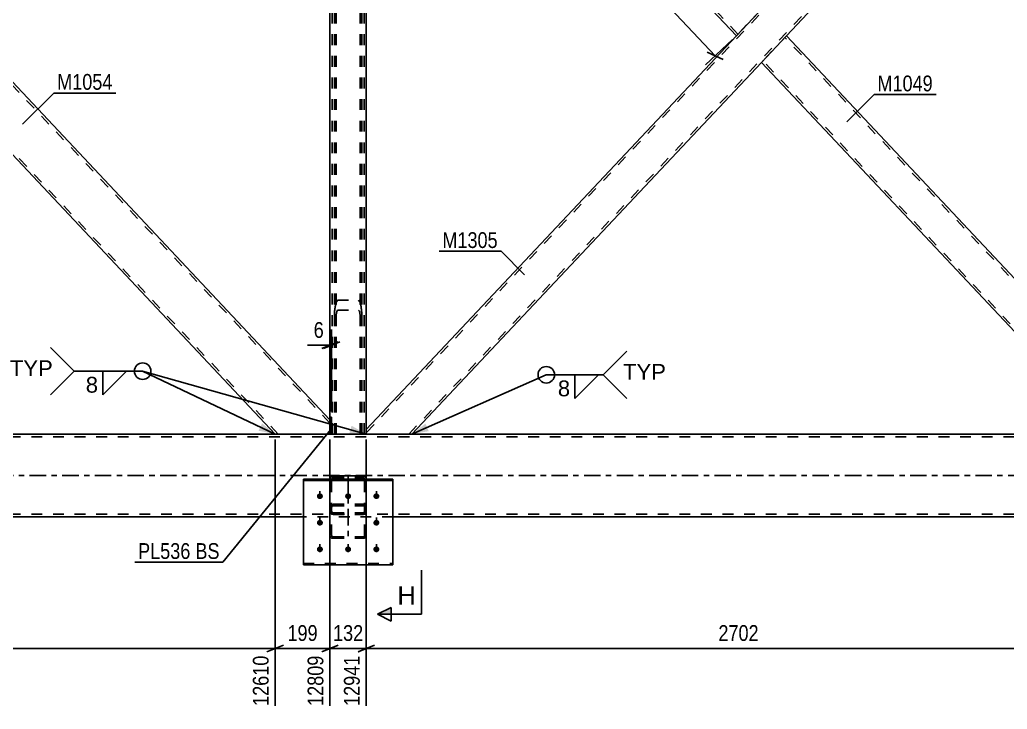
# Model space of a CAD drawing. Header units: millimetres. Extents: x -188 to 1001, y -654 to 187.
# Drawn here: x 484.2 to 663.4, y -201.9 to -76.8 of the extents above; entities that cross this region are included whole.
import ezdxf

# ---------------------------------------------------------------- set-up
doc = ezdxf.new("R2010")
doc.units = ezdxf.units.MM
doc.linetypes.add('DXK_LINE_DOT2', pattern=[3.9198, 1.9599, -1.9599])
doc.linetypes.add('DXK_LINE_DOT3', pattern=[5.9187, 2.979, -0.9799, 0.9799, -0.9799])
doc.styles.add('Arial', font='ARIAL.TTF', dxfattribs={"height": 0.2})
doc.styles.add('Arial Narrow', font='ARIALN.TTF', dxfattribs={"height": 0.2})

# ---------------------------------------------------------------- blocks, each defined once
blk = doc.blocks.new('Part-761542699-1452 - 1399')
at = {"color": 7, "linetype": 'DXK_LINE_DOT2'}
for p, q in [((541.3, 15.43), (541.25, 15.34)), ((541.25, -152), (541.25, 15.34)), ((541.43, 15.51), (541.3, 15.43)), ((541.62, 15.56), (541.43, 15.51)), ((541.55, 15.34), (541.57, 15.38)), ((541.55, -152), (541.55, 15.34)), ((541.57, 15.38), (541.64, 15.42)), ((541.85, 15.57), (541.62, 15.56)), ((541.64, 15.42), (541.68, 15.43)), ((541.68, 15.43), (541.74, 15.45)), ((541.74, 15.45), (541.85, 15.46)), ((545.65, 15.57), (541.85, 15.57)), ((545.65, 15.46), (541.85, 15.46)), ((545.88, 15.56), (545.65, 15.57)), ((545.65, 15.46), (545.77, 15.45)), ((545.77, 15.45), (545.86, 15.42)), ((545.86, 15.42), (545.93, 15.38)), ((546.08, 15.51), (545.88, 15.56)), ((545.93, 15.38), (545.95, 15.34)), ((545.95, -152), (545.95, 15.34)), ((546.21, 15.43), (546.08, 15.51)), ((546.25, 15.34), (546.21, 15.43)), ((546.25, -152), (546.25, 15.34)), ((541.25, 13.84), (541.3, 13.75)), ((541.3, 13.75), (541.43, 13.67)), ((541.43, 13.67), (541.62, 13.62)), ((541.57, 13.79), (541.55, 13.84)), ((541.64, 13.76), (541.57, 13.79)), ((541.62, 13.62), (541.85, 13.6)), ((541.64, 13.76), (541.68, 13.74)), ((541.68, 13.74), (541.74, 13.73)), ((541.74, 13.73), (541.85, 13.72)), ((545.65, 13.72), (541.85, 13.72)), ((545.65, 13.6), (541.85, 13.6)), ((545.77, 13.73), (545.65, 13.72)), ((545.65, 13.6), (545.88, 13.62)), ((545.86, 13.76), (545.77, 13.73)), ((545.93, 13.79), (545.86, 13.76)), ((545.88, 13.62), (546.08, 13.67)), ((545.95, 13.84), (545.93, 13.79)), ((546.08, 13.67), (546.21, 13.75)), ((546.21, 13.75), (546.25, 13.84)), ((541.85, -127.73), (541.62, -128)), ((541.85, -127.73), (545.65, -127.73)), ((545.88, -128), (545.65, -127.73)), ((541.3, -129.91), (541.25, -131.25)), ((541.55, -131.25), (541.57, -130.58)), ((541.74, -129.63), (541.85, -129.49)), ((541.85, -129.49), (545.65, -129.49)), ((545.65, -129.49), (545.77, -129.63)), ((545.93, -130.58), (545.95, -131.25)), ((546.25, -131.25), (546.21, -129.91)), ((541.55, -152), (541.25, -152)), ((541.25, -152), (541.3, -152)), ((541.3, -152), (541.43, -152)), ((541.43, -152), (541.62, -152)), ((545.93, -152), (541.55, -152)), ((541.55, -152), (541.55, -152)), ((546.08, -152), (541.62, -152)), ((545.93, -152), (545.95, -152)), ((546.25, -152), (545.95, -152)), ((546.08, -152), (546.21, -152)), ((546.21, -152), (546.25, -152)), ((546.25, -152), (546.25, -152))]:
    blk.add_line(p, q, dxfattribs=at)
for centre, radius, start, end in [((548.39, -130.14), 7.1, 162.5062, 178.1392), ((539.11, -130.14), 7.1, 1.8608, 17.4938), ((545.12, -130.69), 3.55, 162.5062, 178.1392), ((542.38, -130.69), 3.55, 1.8608, 17.4938)]:
    blk.add_arc(centre, radius, start, end, dxfattribs=at)
blk = doc.blocks.new('Bolt-761542699-1486 - 1399')
at = {"linetype": 'Continuous'}
for points in [[(538.63, -162.74), (538.74, -162.75), (538.85, -162.79), (538.95, -162.84), (539.03, -162.91), (539.1, -163), (539.15, -163.1), (539.17, -163.2), (539.17, -163.31), (539.15, -163.42), (539.1, -163.52), (539.03, -163.6), (538.95, -163.68), (538.85, -163.73), (538.74, -163.76), (538.63, -163.78), (538.51, -163.76), (538.4, -163.73), (538.3, -163.68), (538.22, -163.6), (538.15, -163.52), (538.1, -163.42), (538.08, -163.31), (538.08, -163.2), (538.1, -163.1), (538.15, -163), (538.22, -162.91), (538.3, -162.84), (538.4, -162.79), (538.51, -162.75)], [(543.75, -162.74), (543.87, -162.75), (543.97, -162.79), (544.07, -162.84), (544.16, -162.91), (544.23, -163), (544.27, -163.1), (544.3, -163.2), (544.3, -163.31), (544.27, -163.42), (544.23, -163.52), (544.16, -163.6), (544.07, -163.68), (543.97, -163.73), (543.87, -163.76), (543.75, -163.78), (543.64, -163.76), (543.53, -163.73), (543.43, -163.68), (543.34, -163.6), (543.27, -163.52), (543.23, -163.42), (543.2, -163.31), (543.2, -163.2), (543.23, -163.1), (543.27, -163), (543.34, -162.91), (543.43, -162.84), (543.53, -162.79), (543.64, -162.75)], [(548.88, -162.74), (548.99, -162.75), (549.1, -162.79), (549.2, -162.84), (549.28, -162.91), (549.35, -163), (549.4, -163.1), (549.42, -163.2), (549.42, -163.31), (549.4, -163.42), (549.35, -163.52), (549.28, -163.6), (549.2, -163.68), (549.1, -163.73), (548.99, -163.76), (548.88, -163.78), (548.76, -163.76), (548.65, -163.73), (548.55, -163.68), (548.47, -163.6), (548.4, -163.52), (548.35, -163.42), (548.33, -163.31), (548.33, -163.2), (548.35, -163.1), (548.4, -163), (548.47, -162.91), (548.55, -162.84), (548.65, -162.79), (548.76, -162.75)], [(538.63, -167.56), (538.74, -167.57), (538.85, -167.6), (538.95, -167.66), (539.03, -167.73), (539.1, -167.82), (539.15, -167.92), (539.17, -168.02), (539.17, -168.13), (539.15, -168.23), (539.1, -168.33), (539.03, -168.42), (538.95, -168.49), (538.85, -168.55), (538.74, -168.58), (538.63, -168.59), (538.51, -168.58), (538.4, -168.55), (538.3, -168.49), (538.22, -168.42), (538.15, -168.33), (538.1, -168.23), (538.08, -168.13), (538.08, -168.02), (538.1, -167.92), (538.15, -167.82), (538.22, -167.73), (538.3, -167.66), (538.4, -167.6), (538.51, -167.57)], [(548.88, -167.56), (548.99, -167.57), (549.1, -167.6), (549.2, -167.66), (549.28, -167.73), (549.35, -167.82), (549.4, -167.92), (549.42, -168.02), (549.42, -168.13), (549.4, -168.23), (549.35, -168.33), (549.28, -168.42), (549.2, -168.49), (549.1, -168.55), (548.99, -168.58), (548.88, -168.59), (548.76, -168.58), (548.65, -168.55), (548.55, -168.49), (548.47, -168.42), (548.4, -168.33), (548.35, -168.23), (548.33, -168.13), (548.33, -168.02), (548.35, -167.92), (548.4, -167.82), (548.47, -167.73), (548.55, -167.66), (548.65, -167.6), (548.76, -167.57)], [(538.63, -172.37), (538.74, -172.39), (538.85, -172.42), (538.95, -172.47), (539.03, -172.54), (539.1, -172.63), (539.15, -172.73), (539.17, -172.84), (539.17, -172.94), (539.15, -173.05), (539.1, -173.15), (539.03, -173.24), (538.95, -173.31), (538.85, -173.36), (538.74, -173.4), (538.63, -173.41), (538.51, -173.4), (538.4, -173.36), (538.3, -173.31), (538.22, -173.24), (538.15, -173.15), (538.1, -173.05), (538.08, -172.94), (538.08, -172.84), (538.1, -172.73), (538.15, -172.63), (538.22, -172.54), (538.3, -172.47), (538.4, -172.42), (538.51, -172.39)], [(543.75, -172.37), (543.87, -172.39), (543.97, -172.42), (544.07, -172.47), (544.16, -172.54), (544.23, -172.63), (544.27, -172.73), (544.3, -172.84), (544.3, -172.94), (544.27, -173.05), (544.23, -173.15), (544.16, -173.24), (544.07, -173.31), (543.97, -173.36), (543.87, -173.4), (543.75, -173.41), (543.64, -173.4), (543.53, -173.36), (543.43, -173.31), (543.34, -173.24), (543.27, -173.15), (543.23, -173.05), (543.2, -172.94), (543.2, -172.84), (543.23, -172.73), (543.27, -172.63), (543.34, -172.54), (543.43, -172.47), (543.53, -172.42), (543.64, -172.39)], [(548.88, -172.37), (548.99, -172.39), (549.1, -172.42), (549.2, -172.47), (549.28, -172.54), (549.35, -172.63), (549.4, -172.73), (549.42, -172.84), (549.42, -172.94), (549.4, -173.05), (549.35, -173.15), (549.28, -173.24), (549.2, -173.31), (549.1, -173.36), (548.99, -173.4), (548.88, -173.41), (548.76, -173.4), (548.65, -173.36), (548.55, -173.31), (548.47, -173.24), (548.4, -173.15), (548.35, -173.05), (548.33, -172.94), (548.33, -172.84), (548.35, -172.73), (548.4, -172.63), (548.47, -172.54), (548.55, -172.47), (548.65, -172.42), (548.76, -172.39)]]:
    blk.add_hatch(color=1, dxfattribs=at).paths.add_polyline_path(points)
at = {"color": 1, "linetype": 'Continuous'}
for p, q in [((538.63, -163.75), (538.63, -162.34)), ((543.75, -163.75), (543.75, -162.34)), ((548.88, -163.75), (548.88, -162.34)), ((538.63, -168.57), (538.63, -167.15)), ((548.88, -168.57), (548.88, -167.15)), ((538.63, -173.39), (538.63, -171.97)), ((543.75, -173.39), (543.75, -171.97)), ((548.88, -173.39), (548.88, -171.97))]:
    blk.add_line(p, q, dxfattribs=at)
blk = doc.blocks.new('Part-761542699-1582 - 1399')
at = {"color": 7, "linetype": 'DXK_LINE_DOT2'}
for p, q in [((817.5, -152), (230.6, -152)), ((540.45, -152), (530.6, -152)), ((540.75, -152), (540.45, -152)), ((817.5, -152.5), (-100, -152.5)), ((817.5, -166.5), (-100, -166.5)), ((551.88, -167), (535.63, -167))]:
    blk.add_line(p, q, dxfattribs=at)
at = {"color": 2, "linetype": 'Continuous'}
for p, q in [((530.6, -152), (406.9, -152)), ((540.45, -152), (540.45, -152)), ((817.5, -152), (540.75, -152)), ((535.63, -167), (251.87, -167)), ((817.5, -167), (551.88, -167))]:
    blk.add_line(p, q, dxfattribs=at)
at = {"color": 7, "linetype": 'DXK_LINE_DOT3'}
blk.add_line((-100, -159.5), (817.5, -159.5), dxfattribs=at)
blk = doc.blocks.new('Part-761542699-1645 - 1399')
at = {"color": 2, "linetype": 'Continuous'}
for p, q in [((623.28, -79.75), (618.75, -84.57)), ((690.45, -151.17), (623.28, -79.75)), ((682.17, -152), (618.75, -84.57)), ((690.45, -152), (690.45, -151.17))]:
    blk.add_line(p, q, dxfattribs=at)
at = {"color": 7, "linetype": 'DXK_LINE_DOT2'}
for p, q in [((690.45, -151.76), (623.01, -80.04)), ((619.03, -84.27), (619.05, -84.25)), ((682.72, -152), (619.03, -84.27)), ((690.45, -152), (682.17, -152))]:
    blk.add_line(p, q, dxfattribs=at)
blk = doc.blocks.new('Part-761542699-1650 - 1399')
at = {"color": 2, "linetype": 'Continuous'}
for p, q in [((468.75, -86.32), (474.93, -79.75)), ((540.45, -149.42), (474.93, -79.75)), ((530.52, -152), (468.75, -86.32)), ((540.45, -152), (540.45, -149.42)), ((530.6, -152), (540.45, -152))]:
    blk.add_line(p, q, dxfattribs=at)
at = {"color": 7, "linetype": 'DXK_LINE_DOT2'}
for p, q in [((540.45, -150.01), (474.65, -80.04)), ((469.03, -86.03), (469.05, -86)), ((531.07, -152), (469.03, -86.03)), ((530.6, -152), (530.52, -152))]:
    blk.add_line(p, q, dxfattribs=at)
blk = doc.blocks.new('Part-761542699-1672 - 1399')
at = {"color": 7, "linetype": 'DXK_LINE_DOT2'}
for p, q in [((540.45, -160.21), (540.46, -160.17)), ((540.45, -170.34), (540.45, -160.21)), ((540.77, -160.09), (540.75, -160.21)), ((540.75, -170.34), (540.75, -160.21)), ((540.84, -159.98), (540.77, -160.09)), ((540.94, -159.91), (540.84, -159.98)), ((541.05, -159.89), (540.94, -159.91)), ((541.05, -159.89), (546.45, -159.89)), ((546.57, -159.91), (546.45, -159.89)), ((546.66, -159.98), (546.57, -159.91)), ((546.73, -160.09), (546.66, -159.98)), ((546.75, -160.21), (546.73, -160.09)), ((546.75, -170.34), (546.75, -160.21)), ((547.04, -160.17), (547.05, -160.21)), ((547.05, -170.34), (547.05, -160.21)), ((540.63, -164.87), (540.5, -165.05)), ((540.82, -164.74), (540.63, -164.87)), ((541.05, -164.7), (540.82, -164.74)), ((541.05, -164.7), (546.45, -164.7)), ((546.68, -164.74), (546.45, -164.7)), ((546.88, -164.87), (546.68, -164.74)), ((547.01, -165.05), (546.88, -164.87)), ((540.5, -165.05), (540.45, -165.26)), ((540.5, -166.2), (540.45, -165.95)), ((540.75, -165.26), (540.77, -165.16)), ((540.75, -165.95), (540.77, -166.08)), ((540.77, -165.16), (540.84, -165.06)), ((540.77, -166.08), (540.84, -166.18)), ((541.05, -166.59), (540.82, -166.54)), ((540.84, -165.06), (540.94, -165)), ((540.84, -166.18), (540.94, -166.25)), ((540.94, -165), (541.05, -164.98)), ((540.94, -166.25), (541.05, -166.27)), ((541.05, -164.98), (546.45, -164.98)), ((541.05, -166.27), (546.45, -166.27)), ((541.05, -166.59), (546.45, -166.59)), ((546.45, -164.98), (546.57, -165)), ((546.45, -166.27), (546.57, -166.25)), ((546.68, -166.54), (546.45, -166.59)), ((546.57, -165), (546.66, -165.06)), ((546.57, -166.25), (546.66, -166.18)), ((546.66, -165.06), (546.73, -165.16)), ((546.66, -166.18), (546.73, -166.08)), ((546.73, -165.16), (546.75, -165.26)), ((546.73, -166.08), (546.75, -165.95)), ((547.05, -165.26), (547.01, -165.05)), ((547.05, -165.95), (547.01, -166.2)), ((540.45, -170.34), (540.5, -170.55)), ((540.5, -170.55), (540.63, -170.74)), ((540.63, -170.74), (540.82, -170.86)), ((540.77, -170.45), (540.75, -170.34)), ((540.84, -170.54), (540.77, -170.45)), ((540.82, -170.86), (541.05, -170.9)), ((540.94, -170.6), (540.84, -170.54)), ((541.05, -170.62), (540.94, -170.6)), ((541.05, -170.62), (546.45, -170.62)), ((541.05, -170.9), (546.45, -170.9)), ((546.57, -170.6), (546.45, -170.62)), ((546.45, -170.9), (546.68, -170.86)), ((546.66, -170.54), (546.57, -170.6)), ((546.73, -170.45), (546.66, -170.54)), ((546.68, -170.86), (546.88, -170.74)), ((546.75, -170.34), (546.73, -170.45)), ((546.88, -170.74), (547.01, -170.55)), ((547.01, -170.55), (547.05, -170.34))]:
    blk.add_line(p, q, dxfattribs=at)
at = {"color": 2, "linetype": 'Continuous'}
for p, q in [((540.46, -160.17), (540.5, -159.96)), ((540.82, -159.62), (541.05, -159.57)), ((541.05, -159.57), (546.45, -159.57)), ((546.45, -159.57), (546.68, -159.62)), ((547.01, -159.96), (547.04, -160.17))]:
    blk.add_line(p, q, dxfattribs=at)
at = {"color": 7, "linetype": 'DXK_LINE_DOT3'}
blk.add_line((543.75, -159.66), (543.75, -171.22), dxfattribs=at)
at = {"color": 2, "linetype": 'Continuous'}
for centre, start, end in [((541.08, -160.18), 114.3199, 159.2417), ((546.42, -160.18), 20.7583, 65.6801)]:
    blk.add_arc(centre, 0.621, start, end, dxfattribs=at)
at = {"color": 7, "linetype": 'DXK_LINE_DOT2'}
for centre, start, end in [((541.08, -165.98), 200.7583, 245.6801), ((546.42, -165.98), 294.3199, 339.2417)]:
    blk.add_arc(centre, 0.621, start, end, dxfattribs=at)
blk = doc.blocks.new('Part-761542699-1700 - 1399')
at = {"color": 7, "linetype": 'DXK_LINE_DOT2'}
for p, q in [((547.05, -7.5), (540.45, -7.5)), ((540.45, -10.08), (540.45, -7.5)), ((540.85, -152), (540.85, -7.5)), ((546.65, -152), (546.65, -7.5)), ((547.05, -8.39), (547.05, -7.5)), ((540.45, -152), (540.45, -149.42)), ((547.05, -152), (540.45, -152)), ((547.05, -152), (547.05, -151.17))]:
    blk.add_line(p, q, dxfattribs=at)
at = {"color": 2, "linetype": 'Continuous'}
for p, q in [((547.05, -151.17), (547.05, -8.39)), ((540.45, -149.42), (540.45, -10.08))]:
    blk.add_line(p, q, dxfattribs=at)
blk = doc.blocks.new('Part-761542699-1730 - 1399')
at = {"color": 7, "linetype": 'DXK_LINE_DOT2'}
for p, q in [((531.07, -7.5), (397.05, -150.01)), ((530.6, -7.5), (530.52, -7.5)), ((540.45, -7.5), (535.63, -7.5)), ((540.45, -8.39), (540.45, -7.5)), ((540.45, -9.49), (406.43, -152)), ((468.75, -73.18), (462.57, -79.75)), ((474.93, -79.75), (468.75, -86.32)), ((397.05, -152), (397.05, -149.42)), ((405.88, -152), (406.66, -152)), ((406.98, -152), (406.9, -152))]:
    blk.add_line(p, q, dxfattribs=at)
at = {"color": 2, "linetype": 'Continuous'}
for p, q in [((530.52, -7.5), (468.75, -73.18)), ((535.63, -7.5), (530.6, -7.5)), ((540.45, -8.39), (540.45, -10.08)), ((540.45, -10.08), (474.93, -79.75)), ((462.57, -79.75), (397.05, -149.42)), ((406.98, -152), (468.75, -86.32)), ((405.88, -152), (397.05, -152)), ((406.9, -152), (405.88, -152)), ((406.9, -152), (406.9, -152))]:
    blk.add_line(p, q, dxfattribs=at)
blk = doc.blocks.new('Part-761542699-1745 - 1399')
at = {"color": 7, "linetype": 'DXK_LINE_DOT2'}
for p, q in [((555.33, -7.5), (547.05, -7.5)), ((547.05, -8.33), (547.05, -7.5)), ((614.5, -79.46), (547.05, -7.74)), ((547.11, -8.39), (547.05, -8.33)), ((618.48, -75.22), (554.79, -7.5)), ((618.71, -74.98), (618.2, -75.52)), ((614.5, -79.46), (614.52, -79.44))]:
    blk.add_line(p, q, dxfattribs=at)
at = {"color": 2, "linetype": 'Continuous'}
for p, q in [((614.22, -79.75), (547.11, -8.39)), ((618.75, -74.93), (555.33, -7.5)), ((618.75, -74.93), (618.2, -75.52)), ((618.2, -75.52), (614.22, -79.75))]:
    blk.add_line(p, q, dxfattribs=at)
blk = doc.blocks.new('Part-761542699-1750 - 1399')
at = {"color": 7, "linetype": 'DXK_LINE_DOT2'}
for p, q in [((682.72, -7.5), (547.05, -151.76)), ((690.45, -7.74), (554.79, -152)), ((690.45, -7.5), (682.17, -7.5)), ((618.75, -74.93), (614.22, -79.75)), ((623.28, -79.75), (618.75, -84.57)), ((555.33, -152), (547.05, -152))]:
    blk.add_line(p, q, dxfattribs=at)
at = {"color": 2, "linetype": 'Continuous'}
for p, q in [((682.17, -7.5), (618.75, -74.93)), ((690.45, -8.33), (623.28, -79.75)), ((690.45, -8.33), (690.45, -7.5)), ((614.22, -79.75), (547.05, -151.17)), ((618.75, -84.57), (555.33, -152)), ((547.05, -152), (547.05, -151.17))]:
    blk.add_line(p, q, dxfattribs=at)
blk = doc.blocks.new('Part-761542699-1847 - 1399')
at = {"color": 2, "linetype": 'Continuous'}
for p, q in [((535.63, -160.17), (551.88, -160.17)), ((535.63, -175.71), (535.63, -160.17)), ((535.63, -160.44), (551.88, -160.44)), ((551.88, -175.71), (551.88, -160.17)), ((551.88, -175.71), (535.63, -175.71))]:
    blk.add_line(p, q, dxfattribs=at)
at = {"color": 7, "linetype": 'DXK_LINE_DOT2'}
blk.add_line((535.63, -175.44), (551.88, -175.44), dxfattribs=at)
blk = doc.blocks.new('Part-761542699-12961 - 1399')
at = {"color": 2, "linetype": 'Continuous'}
for p, q in [((540.75, -148.92), (540.45, -148.92)), ((540.45, -148.92), (540.45, -152)), ((540.75, -148.92), (540.75, -152)), ((540.75, -152), (540.45, -152))]:
    blk.add_line(p, q, dxfattribs=at)
blk = doc.blocks.new('Part-761542699-12962 - 1399')
at = {"color": 7, "linetype": 'DXK_LINE_DOT2'}
for p, q in [((540.45, -152), (540.45, -148.92)), ((540.75, -148.92), (540.45, -148.92)), ((540.75, -152), (540.75, -148.92)), ((540.75, -152), (540.45, -152))]:
    blk.add_line(p, q, dxfattribs=at)
blk = doc.blocks.new('StraightDimension-761542699-27924 - 1399')
at = {"color": 7, "linetype": 'Continuous'}
for p, q in [((540.45, -153), (540.45, -201.3)), ((547.05, -153), (547.05, -201.3)), ((538.95, -191.46), (541.95, -190.26)), ((540.45, -190.86), (547.05, -190.86)), ((548.55, -190.26), (545.55, -191.46))]:
    blk.add_line(p, q, dxfattribs=at)
at = {"color": 0}
blk.add_wipeout([(547.09, -190.11), (547.09, -185.91), (540.41, -185.91), (540.41, -190.11)], dxfattribs=at)
at = {"color": 0, "linetype": 'Continuous'}
blk.add_wipeout([(546.45, -191.56), (542.25, -191.56), (542.25, -201.9), (546.45, -201.9)], dxfattribs=at)
at = {"color": 3, "style": 'Arial Narrow'}
blk.add_text('132', height=2.863, dxfattribs=at).set_placement((541.01, -189.51))
at = {"color": 3, "linetype": 'Continuous', "style": 'Arial Narrow'}
blk.add_text('12941', height=2.863, rotation=90.0002, dxfattribs=at).set_placement((545.85, -201.3))
blk = doc.blocks.new('StraightDimension-761542699-24478 - 1399')
at = {"color": 7, "linetype": 'Continuous'}
for p, q in [((546.32, -9.01), (541.44, -13.6)), ((544.66, -12.64), (541.73, -11.27)), ((543.19, -11.96), (610.36, -83.38)), ((613.49, -80.44), (608.61, -85.02)), ((608.9, -82.7), (611.83, -84.06))]:
    blk.add_line(p, q, dxfattribs=at)
at = {"color": 0}
blk.add_wipeout([(580.24, -50.26), (583.3, -47.38), (577.47, -41.18), (574.41, -44.05)], dxfattribs=at)
at = {"color": 3, "style": 'Arial Narrow'}
blk.add_text('1961', height=2.863, rotation=-46.7591, dxfattribs=at).set_placement((575.25, -44.08))
blk = doc.blocks.new('StraightDimension-761542699-23839 - 1399')
at = {"color": 7, "linetype": 'Continuous'}
for p, q in [((540.45, -147.92), (540.45, -133.04)), ((540.75, -147.92), (540.75, -133.04)), ((538.95, -136.49), (541.95, -135.29)), ((542.25, -135.29), (539.25, -136.49)), ((540.45, -135.89), (540.75, -135.89))]:
    blk.add_line(p, q, dxfattribs=at)
at = {"color": 0}
blk.add_wipeout([(539.93, -135.14), (539.93, -130.94), (536.9, -130.94), (536.9, -135.14)], dxfattribs=at)
at = {"color": 7, "linetype": 'Continuous'}
blk.add_line((540.45, -135.89), (536.37, -135.89), dxfattribs=at)
blk.add_line((540.45, -135.89), (536.37, -135.89), dxfattribs=at)
at = {"color": 3, "style": 'Arial Narrow'}
blk.add_text('6', height=2.86, dxfattribs=at).set_placement((537.5, -134.54))
blk = doc.blocks.new('StraightDimension-761542699-27925 - 1399')
at = {"color": 7, "linetype": 'Continuous'}
for p, q in [((530.52, -153), (530.52, -201.3)), ((540.45, -153), (540.45, -201.3)), ((529.02, -191.46), (532.02, -190.26)), ((530.52, -190.86), (540.45, -190.86)), ((541.95, -190.26), (538.95, -191.46))]:
    blk.add_line(p, q, dxfattribs=at)
at = {"color": 0}
blk.add_wipeout([(538.83, -190.11), (538.83, -185.91), (532.14, -185.91), (532.14, -190.11)], dxfattribs=at)
at = {"color": 0, "linetype": 'Continuous'}
blk.add_wipeout([(539.85, -191.56), (535.65, -191.56), (535.65, -201.9), (539.85, -201.9)], dxfattribs=at)
at = {"color": 3, "style": 'Arial Narrow'}
blk.add_text('199', height=2.863, dxfattribs=at).set_placement((532.74, -189.51))
at = {"color": 3, "linetype": 'Continuous', "style": 'Arial Narrow'}
blk.add_text('12809', height=2.863, rotation=90.0002, dxfattribs=at).set_placement((539.25, -201.3))
blk = doc.blocks.new('StraightDimension-761542699-27923 - 1399')
at = {"color": 7, "linetype": 'Continuous'}
for p, q in [((547.05, -153), (547.05, -201.3)), ((682.17, -153), (682.17, -201.3)), ((548.55, -190.26), (545.55, -191.46)), ((547.05, -190.86), (682.17, -190.86)), ((680.67, -191.46), (683.67, -190.26))]:
    blk.add_line(p, q, dxfattribs=at)
at = {"color": 0}
blk.add_wipeout([(618.87, -190.11), (618.87, -185.91), (610.35, -185.91), (610.35, -190.11)], dxfattribs=at)
at = {"color": 0, "linetype": 'Continuous'}
blk.add_wipeout([(681.57, -191.56), (677.37, -191.56), (677.37, -201.9), (681.57, -201.9)], dxfattribs=at)
at = {"color": 3, "style": 'Arial Narrow'}
blk.add_text('2702', height=2.863, dxfattribs=at).set_placement((610.95, -189.51))
at = {"color": 3, "linetype": 'Continuous', "style": 'Arial Narrow'}
blk.add_text('15643', height=2.863, rotation=90.0002, dxfattribs=at).set_placement((680.97, -201.3))
blk = doc.blocks.new('StraightDimension-761542699-27926 - 1399')
at = {"color": 7, "linetype": 'Continuous'}
for p, q in [((397.05, -153), (397.05, -199.47)), ((530.52, -153), (530.52, -201.3)), ((398.55, -190.26), (395.55, -191.46)), ((397.05, -190.86), (530.52, -190.86)), ((529.02, -191.46), (532.02, -190.26))]:
    blk.add_line(p, q, dxfattribs=at)
at = {"color": 0}
blk.add_wipeout([(468.04, -190.11), (468.04, -185.91), (459.53, -185.91), (459.53, -190.11)], dxfattribs=at)
at = {"color": 0, "linetype": 'Continuous'}
blk.add_wipeout([(529.92, -191.56), (525.72, -191.56), (525.72, -201.9), (529.92, -201.9)], dxfattribs=at)
at = {"color": 3, "style": 'Arial Narrow'}
blk.add_text('2669', height=2.863, dxfattribs=at).set_placement((460.13, -189.51))
at = {"color": 3, "linetype": 'Continuous', "style": 'Arial Narrow'}
blk.add_text('12610', height=2.863, rotation=90.0002, dxfattribs=at).set_placement((529.32, -201.3))
blk = doc.blocks.new('WeldMark-761542699-3486 - 1399')
at = {"linetype": 'Continuous'}
blk.add_hatch(color=30, dxfattribs=at).paths.add_polyline_path([(558.38, -151.47), (555.33, -152), (557.78, -150.1)])
at = {"color": 3, "linetype": 'Continuous'}
for q in [(594.32, -136.95), (594.32, -145.52)]:
    blk.add_line((590.04, -141.24), q, dxfattribs=at)
at = {"color": 30, "linetype": 'Continuous'}
blk.add_line((555.33, -152), (579.71, -141.24), dxfattribs=at)
at = {"color": 3, "linetype": 'Continuous'}
blk.add_arc((579.71, -141.24), 1.5, 90, 270, dxfattribs=at)
at = {"color": 0}
blk.add_wipeout([(584.24, -145.34), (584.24, -141.94), (581.61, -141.94), (581.61, -145.34)], dxfattribs=at)
at = {"color": 30, "linetype": 'Continuous'}
blk.add_line((579.71, -141.24), (590.04, -141.24), dxfattribs=at)
at = {"color": 3, "linetype": 'Continuous'}
for p, q in [((584.89, -141.24), (589.18, -141.24)), ((589.18, -141.24), (584.89, -145.52)), ((584.89, -145.52), (584.89, -141.24))]:
    blk.add_line(p, q, dxfattribs=at)
blk.add_arc((579.71, -141.24), 1.5, 270, 90, dxfattribs=at)
at = {"color": 3, "style": 'Arial'}
blk.add_text('8', height=2.87, dxfattribs=at).set_placement((581.81, -145.14))
at = {"color": 0, "linetype": 'Continuous'}
blk.add_wipeout([(601.41, -142.14), (601.41, -139.14), (593.64, -139.14), (593.64, -142.14)], dxfattribs=at)
blk.add_wipeout([(601.41, -142.14), (601.41, -139.14), (593.64, -139.14), (593.64, -142.14)], dxfattribs=at)
at = {"color": 3, "linetype": 'Continuous', "style": 'Arial'}
blk.add_text('TYP', height=2.865, dxfattribs=at).set_placement((593.64, -142.14))
blk = doc.blocks.new('WeldMark-761542699-3444 - 1399')
at = {"linetype": 'Continuous'}
for points in [[(528.13, -150.04), (530.52, -152), (527.49, -151.39)], [(544.37, -150.47), (547.05, -152), (543.96, -151.91)]]:
    blk.add_hatch(color=30, dxfattribs=at).paths.add_polyline_path(points)
at = {"color": 3, "linetype": 'Continuous'}
for q in [(489.75, -136.29), (489.75, -144.87)]:
    blk.add_line((494.03, -140.58), q, dxfattribs=at)
at = {"color": 30, "linetype": 'Continuous'}
for p in [(530.52, -152), (547.05, -152)]:
    blk.add_line(p, (506.46, -140.58), dxfattribs=at)
at = {"color": 3, "linetype": 'Continuous'}
for start, end in [(90, 270), (270, 90)]:
    blk.add_arc((506.46, -140.58), 1.5, start, end, dxfattribs=at)
at = {"color": 0}
blk.add_wipeout([(498.56, -144.68), (498.56, -141.28), (495.93, -141.28), (495.93, -144.68)], dxfattribs=at)
at = {"color": 30, "linetype": 'Continuous'}
blk.add_line((494.03, -140.58), (506.46, -140.58), dxfattribs=at)
at = {"color": 3, "linetype": 'Continuous'}
for p, q in [((499.22, -140.58), (503.5, -140.58)), ((503.5, -140.58), (499.22, -144.87)), ((499.22, -144.87), (499.22, -140.58))]:
    blk.add_line(p, q, dxfattribs=at)
at = {"color": 3, "style": 'Arial'}
blk.add_text('8', height=2.87, dxfattribs=at).set_placement((496.13, -144.48))
at = {"color": 0, "linetype": 'Continuous'}
blk.add_wipeout([(490.13, -141.48), (490.13, -138.48), (482.36, -138.48), (482.36, -141.48)], dxfattribs=at)
blk.add_wipeout([(490.13, -141.48), (490.13, -138.48), (482.36, -138.48), (482.36, -141.48)], dxfattribs=at)
at = {"color": 3, "linetype": 'Continuous', "style": 'Arial'}
blk.add_text('TYP', height=2.865, dxfattribs=at).set_placement((482.36, -141.48))
blk = doc.blocks.new('MarkSet-761542699-23155 - 1399')
at = {"color": 0}
for points in [[(515.13, -174.64), (515.13, -171.64), (505.63, -171.64), (505.63, -174.64)], [(520.42, -174.64), (520.42, -171.64), (516.03, -171.64), (516.03, -174.64)]]:
    blk.add_wipeout(points, dxfattribs=at)
for points in [[(515.13, -174.64), (515.13, -171.64), (505.63, -171.64), (505.63, -174.64)], [(520.42, -174.64), (520.42, -171.64), (516.03, -171.64), (516.03, -174.64)]]:
    blk.add_wipeout(points, dxfattribs=at)
at = {"color": 30, "linetype": 'Continuous'}
for p in [(540.64, -151.14), (505.03, -175.24)]:
    blk.add_line(p, (521.02, -175.24), dxfattribs=at)
at = {"color": 3, "style": 'Arial Narrow'}
for s, p in [('PL536', (505.63, -174.64)), ('BS', (516.03, -174.64))]:
    blk.add_text(s, height=2.863, dxfattribs=at).set_placement(p)
blk = doc.blocks.new('Mark-761542699-23641 - 1399')
at = {"color": 0}
blk.add_wipeout([(649.86, -89.82), (649.86, -86.82), (639.81, -86.82), (639.81, -89.82)], dxfattribs=at)
blk.add_wipeout([(649.86, -89.82), (649.86, -86.82), (639.81, -86.82), (639.81, -89.82)], dxfattribs=at)
at = {"color": 30, "linetype": 'Continuous'}
for p, q in [((634.26, -95.37), (639.21, -90.42)), ((639.21, -90.42), (650.46, -90.42))]:
    blk.add_line(p, q, dxfattribs=at)
at = {"color": 3, "style": 'Arial Narrow'}
blk.add_text('M1049', height=2.863, dxfattribs=at).set_placement((639.81, -89.82))
blk = doc.blocks.new('Mark-761542699-23644 - 1399')
at = {"color": 0}
blk.add_wipeout([(500.99, -89.54), (500.99, -86.54), (490.94, -86.54), (490.94, -89.54)], dxfattribs=at)
blk.add_wipeout([(500.99, -89.54), (500.99, -86.54), (490.94, -86.54), (490.94, -89.54)], dxfattribs=at)
at = {"color": 30, "linetype": 'Continuous'}
for p, q in [((484.68, -95.8), (490.34, -90.14)), ((490.34, -90.14), (501.59, -90.14))]:
    blk.add_line(p, q, dxfattribs=at)
at = {"color": 3, "style": 'Arial Narrow'}
blk.add_text('M1054', height=2.863, dxfattribs=at).set_placement((490.94, -89.54))
blk = doc.blocks.new('Mark-761542699-23683 - 1399')
at = {"color": 0}
blk.add_wipeout([(570.9, -118.24), (570.9, -115.24), (560.85, -115.24), (560.85, -118.24)], dxfattribs=at)
blk.add_wipeout([(570.9, -118.24), (570.9, -115.24), (560.85, -115.24), (560.85, -118.24)], dxfattribs=at)
at = {"color": 30, "linetype": 'Continuous'}
for p in [(560.25, -118.84), (575.75, -123.09)]:
    blk.add_line(p, (571.5, -118.84), dxfattribs=at)
at = {"color": 3, "style": 'Arial Narrow'}
blk.add_text('M1305', height=2.863, dxfattribs=at).set_placement((560.85, -118.24))
blk = doc.blocks.new('SectionMark-761542699-29578 - 1399')
at = {"linetype": 'Continuous'}
for points in [[(551.55, 39.85), (551.55, 38.6), (549.05, 39.85)], [(551.55, -183.42), (551.55, -184.67), (549.05, -184.67)]]:
    blk.add_hatch(color=6, dxfattribs=at).paths.add_polyline_path(points)
at = {"color": 6, "linetype": 'Continuous'}
for p, q in [((549.05, 39.85), (551.55, 41.1)), ((557.05, 39.85), (549.05, 39.85)), ((549.05, 39.85), (551.55, 38.6)), ((551.55, 38.6), (551.55, 41.1)), ((557.05, 39.85), (557.05, 31.85)), ((557.05, -184.67), (557.05, -176.67)), ((549.05, -184.67), (551.55, -183.42)), ((551.55, -183.42), (551.55, -185.92)), ((557.05, -184.67), (549.05, -184.67)), ((551.55, -185.92), (549.05, -184.67))]:
    blk.add_line(p, q, dxfattribs=at)
at = {"color": 0, "linetype": 'Continuous'}
for points in [[(556.05, 34.6), (556.05, 38.1), (552.68, 38.1), (552.68, 34.6)], [(556.05, -182.92), (556.05, -179.42), (552.68, -179.42), (552.68, -182.92)]]:
    blk.add_wipeout(points, dxfattribs=at)
at = {"color": 3, "linetype": 'Continuous', "style": 'Arial'}
for p in [(552.68, 34.6), (552.68, -182.92)]:
    blk.add_text('H', height=3.34, dxfattribs=at).set_placement(p)

msp = doc.modelspace()

# ---------------------------------------------------------------- block references
for name in ['Part-761542699-1452 - 1399', 'Part-761542699-1730 - 1399', 'Part-761542699-1700 - 1399', 'Part-761542699-1745 - 1399', 'Part-761542699-1750 - 1399', 'Part-761542699-1650 - 1399', 'Part-761542699-1645 - 1399', 'Part-761542699-12961 - 1399', 'Part-761542699-12962 - 1399', 'Part-761542699-1582 - 1399', 'Part-761542699-1847 - 1399', 'Part-761542699-1672 - 1399', 'Bolt-761542699-1486 - 1399']:
    msp.add_blockref(name, (0, 0))

# ---------------------------------------------------------------- next in the draw order: block references
for name in ['StraightDimension-761542699-24478 - 1399', 'Mark-761542699-23644 - 1399', 'Mark-761542699-23641 - 1399', 'Mark-761542699-23683 - 1399', 'StraightDimension-761542699-23839 - 1399', 'WeldMark-761542699-3486 - 1399', 'StraightDimension-761542699-27924 - 1399']:
    msp.add_blockref(name, (0, 0))

# ---------------------------------------------------------------- next in the draw order: block references
for name in ['WeldMark-761542699-3444 - 1399', 'StraightDimension-761542699-27925 - 1399', 'StraightDimension-761542699-27923 - 1399']:
    msp.add_blockref(name, (0, 0))

# ---------------------------------------------------------------- next in the draw order: block references
for name in ['SectionMark-761542699-29578 - 1399', 'StraightDimension-761542699-27926 - 1399']:
    msp.add_blockref(name, (0, 0))

# ---------------------------------------------------------------- next in the draw order: block references
msp.add_blockref('MarkSet-761542699-23155 - 1399', (0, 0))

doc.saveas('drawing.dxf')
